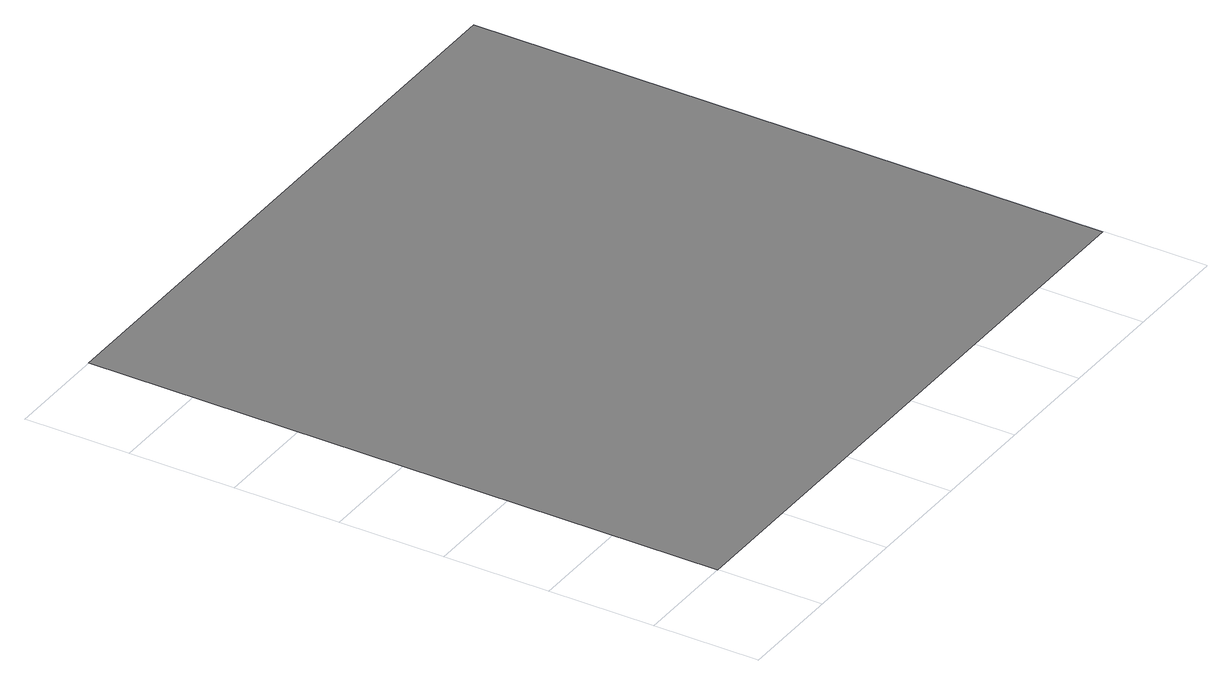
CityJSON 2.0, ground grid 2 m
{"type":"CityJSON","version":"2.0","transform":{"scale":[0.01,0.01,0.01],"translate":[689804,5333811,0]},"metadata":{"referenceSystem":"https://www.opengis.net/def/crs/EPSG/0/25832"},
"CityObjects":{
"building1":{"type":"Building","attributes":{"description":"bldg002_only_lod0 is a building object which has only one boundary (GroundSurface) and linked LOD representation as MultiSurface","name":"Building 02","Height.highReference":"highestRoofEdge","Height.lowReference":"lowestGroundPoint","Height.status":"measured","measuredHeight":9},"geometry":[{"type":"MultiSurface","lod":"0","boundaries":[[[0,1,2,3]]],"semantics":{"surfaces":[{"type":"GroundSurface"}],"values":[0]}}]}
},
"vertices":[
[1200,0,0],[1200,1200,0],[0,1200,0],[0,0,0]
]}
